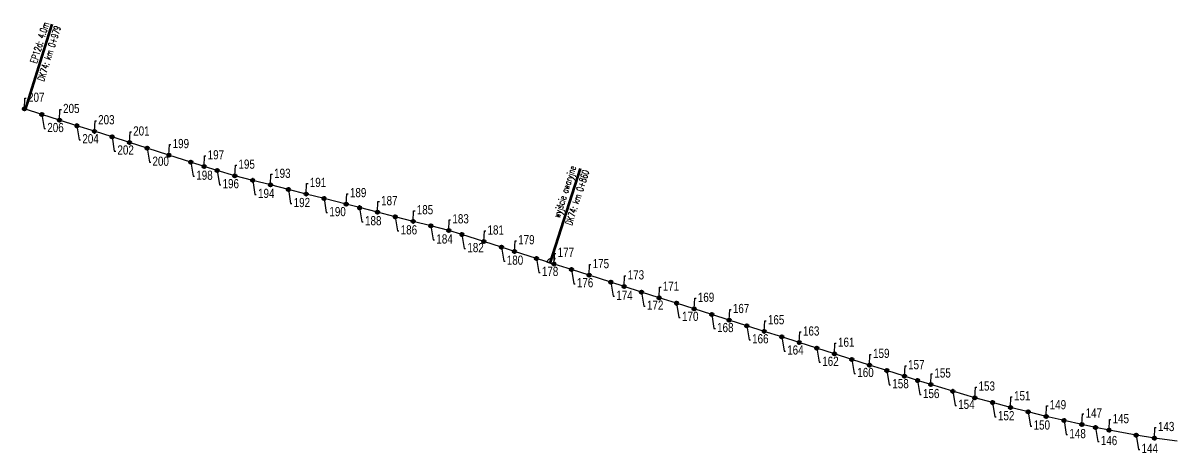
# Model space of a CAD drawing. Header units: metres. Extents: x 7402779 to 7405920, y 5696902 to 5712005.
# Drawn here: x 7404538.5 to 7404788.9, y 5698232.3 to 5698325.8 of the extents above; entities that cross this region are included whole.
import ezdxf

# ---------------------------------------------------------------- set-up
doc = ezdxf.new("R2010")
doc.units = ezdxf.units.M
for name, color, linetype in [('Drzwi ewakuacyjne', 100, 'Continuous'), ('Drzwi ewakuacyjne_opis', 7, 'Continuous'), ('Ekran_akustyczny', 100, 'Continuous'), ('Ekran_akustyczny_4m_opis', 7, 'Continuous'), ('Ekran_akustyczny_pale', 100, 'Continuous'), ('Ekran_akustyczny_pale_opis', 1, 'Continuous')]:
    doc.layers.add(name, color=color, linetype=linetype)
doc.styles.add('CDMSTYLE', font='CDMSIMPL', dxfattribs={"width": 0.8, "bigfont": 'CDMBIGPL'})
doc.styles.add('simplex 0.60', font='simplex.shx', dxfattribs={"width": 0.6})
doc.dimstyles.new('CDM-ME200MM', dxfattribs={"dimscale": 0.2, "dimtxt": 2.5, "dimasz": 1.5, "dimexe": 1.5, "dimexo": 5, "dimgap": 0.5, "dimtad": 1, "dimdec": 0, "dimlfac": 1000, "dimrnd": 1, "dimzin": 9, "dimtxsty": 'CDMSTYLE', "dimblk": 'OBLIQUE', "dimcen": 2.5, "dimdle": 1.5, "dimclrd": 9, "dimclre": 9, "dimadec": 1, "dimazin": 2, "dimtfac": 1, "dimtdec": 0, "dimtix": 1, "dimtmove": 2, "dimatfit": 3, "dimldrblk": 'NONE', "dimfxl": 1, "dimtvp": 1, "dimtolj": 1, "dimtzin": 0, "dimlwd": 25, "dimlwe": 25, "dimarcsym": 0})

# ---------------------------------------------------------------- blocks, each defined once
blk = doc.blocks.new('Wyjście awaryjne')
at = {"layer": 'Drzwi ewakuacyjne'}
blk.add_lwpolyline([(0, 0), (-1.4, 0, 0.414214), (0, -1.4)], format="xyb", close=True, dxfattribs=at)
blk = doc.blocks.new('_None')
blk = doc.blocks.new('_OBLIQUE')
at = {"color": 0, "linetype": 'ByBlock'}
blk.add_line((-0.5, -0.5), (0.5, 0.5), dxfattribs=at)

msp = doc.modelspace()

# ---------------------------------------------------------------- linework, layer by layer
at = {"layer": 'Drzwi ewakuacyjne_opis', "lineweight": 100}
msp.add_line((7404659.63, 5698294.2), (7404653.02, 5698273.58), dxfattribs=at)
at = {"layer": 'Ekran_akustyczny', "linetype": 'Continuous', "lineweight": -3}
msp.add_lwpolyline([(7404789.34, 5698234.87), (7404784.39, 5698235.51), (7404780.43, 5698236.13), (7404774.54, 5698237.23), (7404771.6, 5698237.83), (7404768.66, 5698238.46), (7404764.76, 5698239.34), (7404760.87, 5698240.25), (7404756.98, 5698241.21), (7404753.11, 5698242.2), (7404749.25, 5698243.24), (7404745.39, 5698244.31), (7404740.59, 5698245.71), (7404735.81, 5698247.16), (7404732.95, 5698248.06), (7404730.09, 5698248.98), (7404726.28, 5698250.2), (7404722.47, 5698251.42), (7404718.66, 5698252.64), (7404714.85, 5698253.86), (7404711.04, 5698255.08), (7404707.23, 5698256.3), (7404703.42, 5698257.53), (7404699.62, 5698258.75), (7404695.81, 5698259.97), (7404692, 5698261.19), (7404688.19, 5698262.41), (7404684.38, 5698263.63), (7404680.57, 5698264.85), (7404676.76, 5698266.07), (7404672.95, 5698267.29), (7404669.14, 5698268.52), (7404666.29, 5698269.43), (7404661.53, 5698270.96), (7404657.72, 5698272.18), (7404653.91, 5698273.4), (7404650.1, 5698274.62), (7404645.34, 5698276.15), (7404642.48, 5698277.06), (7404638.67, 5698278.29), (7404633.91, 5698279.81), (7404631.05, 5698280.7), (7404627.17, 5698281.69), (7404623.29, 5698282.68), (7404619.42, 5698283.67), (7404615.54, 5698284.66), (7404611.67, 5698285.66), (7404608.76, 5698286.4), (7404603.92, 5698287.64), (7404600.04, 5698288.63), (7404596.17, 5698289.62), (7404592.29, 5698290.61), (7404588.42, 5698291.6), (7404584.54, 5698292.59), (7404580.71, 5698293.72), (7404577.85, 5698294.63), (7404574.99, 5698295.55), (7404570.23, 5698297.08), (7404565.47, 5698298.6), (7404561.66, 5698299.82), (7404557.85, 5698301.04), (7404554.04, 5698302.27), (7404550.23, 5698303.49), (7404546.42, 5698304.71), (7404542.62, 5698305.93), (7404538.81, 5698307.15)], dxfattribs=at)
at = {"layer": 'Ekran_akustyczny_4m_opis', "lineweight": 100}
msp.add_line((7404544.8, 5698325.55), (7404539, 5698306.98), dxfattribs=at)
at = {"layer": 'Ekran_akustyczny_pale', "lineweight": 100}
for centre in [(7404538.81, 5698307.15), (7404542.62, 5698305.93), (7404546.42, 5698304.71), (7404550.23, 5698303.49), (7404554.04, 5698302.27), (7404557.85, 5698301.05), (7404561.66, 5698299.82), (7404565.47, 5698298.6), (7404570.23, 5698297.08), (7404574.99, 5698295.55), (7404577.85, 5698294.63), (7404580.71, 5698293.72), (7404584.54, 5698292.59), (7404588.42, 5698291.6), (7404592.29, 5698290.61), (7404596.17, 5698289.62), (7404600.04, 5698288.63), (7404603.92, 5698287.64), (7404608.76, 5698286.4), (7404611.67, 5698285.65), (7404615.54, 5698284.66), (7404619.42, 5698283.67), (7404623.3, 5698282.68), (7404627.17, 5698281.69), (7404631.05, 5698280.7), (7404633.91, 5698279.81), (7404638.67, 5698278.29), (7404642.48, 5698277.06), (7404645.34, 5698276.15), (7404650.1, 5698274.62), (7404653.91, 5698273.4), (7404657.72, 5698272.18), (7404661.53, 5698270.96), (7404666.29, 5698269.43), (7404669.14, 5698268.52), (7404672.95, 5698267.29), (7404676.76, 5698266.07), (7404680.57, 5698264.85), (7404684.38, 5698263.63), (7404688.19, 5698262.41), (7404692, 5698261.19), (7404695.81, 5698259.97), (7404699.62, 5698258.75), (7404703.43, 5698257.53), (7404707.23, 5698256.3), (7404711.04, 5698255.08), (7404714.85, 5698253.86), (7404718.66, 5698252.64), (7404722.47, 5698251.42), (7404726.28, 5698250.2), (7404730.09, 5698248.98), (7404732.95, 5698248.06), (7404735.81, 5698247.16), (7404740.59, 5698245.7), (7404745.39, 5698244.31), (7404749.25, 5698243.24), (7404753.11, 5698242.2), (7404756.98, 5698241.21), (7404760.87, 5698240.25), (7404764.76, 5698239.34), (7404768.66, 5698238.46), (7404771.6, 5698237.83), (7404774.54, 5698237.23), (7404780.43, 5698236.13), (7404784.39, 5698235.51)]:
    msp.add_circle(centre, 0.3, dxfattribs=at)

# ---------------------------------------------------------------- block references
at = {"layer": 'Drzwi ewakuacyjne', "lineweight": 100, "xscale": -1, "rotation": 162.2243611244977}
msp.add_blockref('Wyjście awaryjne', (7404653.69, 5698273.37), dxfattribs=at)

# ---------------------------------------------------------------- texts
at = {"layer": 'Drzwi ewakuacyjne_opis', "lineweight": 100, "char_height": 1.5, "attachment_point": 9, "rotation": 72.2244, "style": 'simplex 0.60'}
for s, insert in [('wyjście awaryjne', (7404659.22, 5698294.33)), ('DK74: km 0+860', (7404661.59, 5698293.57))]:
    msp.add_mtext(s, dxfattribs=dict(at, insert=insert))
at = {"layer": 'Ekran_akustyczny_4m_opis', "lineweight": 100, "char_height": 1.5, "attachment_point": 9, "rotation": 72.646, "style": 'simplex 0.60'}
for s, insert in [('EP12d: 4.0m', (7404544.21, 5698325.74)), ('DK74: km 0+979', (7404546.77, 5698324.94))]:
    msp.add_mtext(s, dxfattribs=dict(at, insert=insert))
at = {"layer": 'Ekran_akustyczny_pale_opis', "color": 1, "lineweight": 100, "char_height": 2, "attachment_point": 4, "style": 'CDMSTYLE'}
for s, insert in [('207', (7404539.59, 5698309.67)), ('205', (7404547.21, 5698307.23)), ('206', (7404543.78, 5698303.08)), ('203', (7404554.83, 5698304.78)), ('204', (7404551.4, 5698300.64)), ('201', (7404562.45, 5698302.34)), ('202', (7404559.02, 5698298.2)), ('199', (7404571.02, 5698299.59)), ('200', (7404566.64, 5698295.75)), ('197', (7404578.64, 5698297.15)), ('195', (7404585.33, 5698295.11)), ('198', (7404576.16, 5698292.7)), ('193', (7404593.08, 5698293.13)), ('196', (7404581.87, 5698290.87)), ('191', (7404600.83, 5698291.14)), ('194', (7404589.58, 5698288.75)), ('189', (7404609.55, 5698288.92)), ('192', (7404597.33, 5698286.77)), ('187', (7404616.33, 5698287.18)), ('185', (7404624.08, 5698285.2)), ('190', (7404605.09, 5698284.79)), ('188', (7404612.84, 5698282.81)), ('183', (7404631.83, 5698283.22)), ('186', (7404620.59, 5698280.82)), ('181', (7404639.46, 5698280.8)), ('184', (7404628.34, 5698278.84)), ('179', (7404646.12, 5698278.67)), ('182', (7404635.08, 5698276.96)), ('177', (7404654.69, 5698275.92)), ('180', (7404643.65, 5698274.22)), ('175', (7404662.31, 5698273.48)), ('178', (7404651.27, 5698271.77)), ('173', (7404669.93, 5698271.03)), ('176', (7404658.88, 5698269.33)), ('171', (7404677.55, 5698268.59)), ('174', (7404667.45, 5698266.58)), ('169', (7404685.17, 5698266.15)), ('172', (7404674.12, 5698264.45)), ('167', (7404692.78, 5698263.71)), ('170', (7404681.74, 5698262)), ('165', (7404700.4, 5698261.26)), ('168', (7404689.36, 5698259.56)), ('163', (7404708.02, 5698258.82)), ('166', (7404696.97, 5698257.12)), ('161', (7404715.64, 5698256.38)), ('164', (7404704.59, 5698254.68)), ('159', (7404723.26, 5698253.94)), ('162', (7404712.21, 5698252.23)), ('157', (7404730.87, 5698251.49)), ('160', (7404719.83, 5698249.79)), ('155', (7404736.59, 5698249.68)), ('158', (7404727.45, 5698247.35)), ('156', (7404734.11, 5698245.21)), ('153', (7404746.18, 5698246.83)), ('154', (7404741.76, 5698242.86)), ('151', (7404753.9, 5698244.72)), ('149', (7404761.65, 5698242.77)), ('152', (7404750.41, 5698240.39)), ('147', (7404769.45, 5698240.98)), ('150', (7404758.15, 5698238.36)), ('145', (7404775.32, 5698239.75)), ('143', (7404785.17, 5698238.03)), ('148', (7404765.93, 5698236.49)), ('146', (7404772.76, 5698234.98)), ('144', (7404781.6, 5698233.28))]:
    msp.add_mtext(s, dxfattribs=dict(at, insert=insert))

# ---------------------------------------------------------------- leaders
at = {"layer": 'Ekran_akustyczny_pale_opis', "color": 1, "lineweight": 100, "annotation_type": 0, "has_hookline": 1, "hookline_direction": 0}
for points, text_width in [([(7404538.81, 5698307.15), (7404538.91, 5698309.46), (7404539.21, 5698309.46)], 4.11), ([(7404546.42, 5698304.71), (7404546.53, 5698307.01), (7404546.83, 5698307.01)], 4.11), ([(7404542.62, 5698305.93), (7404543.1, 5698302.87), (7404543.4, 5698302.87)], 4.04), ([(7404554.04, 5698302.27), (7404554.15, 5698304.57), (7404554.45, 5698304.57)], 4.11), ([(7404550.23, 5698303.49), (7404550.72, 5698300.43), (7404551.02, 5698300.43)], 4.19), ([(7404557.85, 5698301.05), (7404558.34, 5698297.98), (7404558.64, 5698297.98)], 4.11), ([(7404561.66, 5698299.82), (7404561.77, 5698302.13), (7404562.07, 5698302.13)], 3.43), ([(7404565.47, 5698298.6), (7404565.96, 5698295.54), (7404566.26, 5698295.54)], 4.11), ([(7404570.23, 5698297.08), (7404570.34, 5698299.38), (7404570.64, 5698299.38)], 3.73), ([(7404577.85, 5698294.63), (7404577.96, 5698296.94), (7404578.26, 5698296.94)], 3.81), ([(7404574.99, 5698295.55), (7404575.48, 5698292.49), (7404575.78, 5698292.49)], 3.81), ([(7404580.71, 5698293.72), (7404581.19, 5698290.66), (7404581.49, 5698290.66)], 3.73), ([(7404584.54, 5698292.59), (7404584.65, 5698294.9), (7404584.95, 5698294.9)], 3.81), ([(7404588.42, 5698291.6), (7404588.91, 5698288.54), (7404589.21, 5698288.54)], 3.89), ([(7404592.29, 5698290.61), (7404592.4, 5698292.91), (7404592.7, 5698292.91)], 3.81), ([(7404596.17, 5698289.62), (7404596.66, 5698286.56), (7404596.96, 5698286.56)], 3.81), ([(7404600.04, 5698288.63), (7404600.15, 5698290.93), (7404600.45, 5698290.93)], 3.12), ([(7404608.76, 5698286.4), (7404608.87, 5698288.7), (7404609.17, 5698288.7)], 3.73), ([(7404603.92, 5698287.64), (7404604.41, 5698284.58), (7404604.71, 5698284.58)], 3.81), ([(7404615.54, 5698284.66), (7404615.65, 5698286.97), (7404615.95, 5698286.97)], 3.81), ([(7404611.67, 5698285.65), (7404612.16, 5698282.59), (7404612.46, 5698282.59)], 3.81), ([(7404619.42, 5698283.67), (7404619.91, 5698280.61), (7404620.21, 5698280.61)], 3.73), ([(7404623.3, 5698282.68), (7404623.4, 5698284.99), (7404623.7, 5698284.99)], 3.81), ([(7404627.17, 5698281.69), (7404627.66, 5698278.63), (7404627.96, 5698278.63)], 3.89), ([(7404631.05, 5698280.7), (7404631.15, 5698283.01), (7404631.45, 5698283.01)], 3.81), ([(7404633.91, 5698279.81), (7404634.4, 5698276.75), (7404634.7, 5698276.75)], 3.81), ([(7404638.67, 5698278.29), (7404638.78, 5698280.59), (7404639.08, 5698280.59)], 3.12), ([(7404642.48, 5698277.06), (7404642.97, 5698274), (7404643.27, 5698274)], 3.81), ([(7404645.34, 5698276.15), (7404645.44, 5698278.45), (7404645.74, 5698278.45)], 3.73), ([(7404650.1, 5698274.62), (7404650.59, 5698271.56), (7404650.89, 5698271.56)], 3.81), ([(7404653.91, 5698273.4), (7404654.01, 5698275.71), (7404654.31, 5698275.71)], 3.81), ([(7404657.72, 5698272.18), (7404658.21, 5698269.12), (7404658.51, 5698269.12)], 3.73), ([(7404661.53, 5698270.96), (7404661.63, 5698273.26), (7404661.93, 5698273.26)], 3.81), ([(7404666.29, 5698269.43), (7404666.78, 5698266.37), (7404667.08, 5698266.37)], 3.89), ([(7404669.14, 5698268.52), (7404669.25, 5698270.82), (7404669.55, 5698270.82)], 3.81), ([(7404672.95, 5698267.29), (7404673.44, 5698264.23), (7404673.74, 5698264.23)], 3.81), ([(7404676.76, 5698266.07), (7404676.87, 5698268.38), (7404677.17, 5698268.38)], 3.12), ([(7404680.57, 5698264.85), (7404681.06, 5698261.79), (7404681.36, 5698261.79)], 3.81), ([(7404684.38, 5698263.63), (7404684.49, 5698265.94), (7404684.79, 5698265.94)], 3.73), ([(7404692, 5698261.19), (7404692.11, 5698263.5), (7404692.41, 5698263.5)], 3.81), ([(7404688.19, 5698262.41), (7404688.68, 5698259.35), (7404688.98, 5698259.35)], 3.81), ([(7404699.62, 5698258.75), (7404699.72, 5698261.05), (7404700.02, 5698261.05)], 3.81), ([(7404695.81, 5698259.97), (7404696.3, 5698256.91), (7404696.6, 5698256.91)], 3.73), ([(7404707.23, 5698256.3), (7404707.34, 5698258.61), (7404707.64, 5698258.61)], 3.81), ([(7404703.43, 5698257.53), (7404703.91, 5698254.46), (7404704.21, 5698254.46)], 3.89), ([(7404714.85, 5698253.86), (7404714.96, 5698256.17), (7404715.26, 5698256.17)], 3.12), ([(7404711.04, 5698255.08), (7404711.53, 5698252.02), (7404711.83, 5698252.02)], 3.81), ([(7404722.47, 5698251.42), (7404722.58, 5698253.73), (7404722.88, 5698253.73)], 3.73), ([(7404718.66, 5698252.64), (7404719.15, 5698249.58), (7404719.45, 5698249.58)], 3.81), ([(7404730.09, 5698248.98), (7404730.2, 5698251.28), (7404730.5, 5698251.28)], 3.81), ([(7404726.28, 5698250.2), (7404726.77, 5698247.14), (7404727.07, 5698247.14)], 3.81), ([(7404735.81, 5698247.16), (7404735.91, 5698249.47), (7404736.21, 5698249.47)], 3.81), ([(7404732.95, 5698248.06), (7404733.43, 5698245), (7404733.73, 5698245)], 3.73), ([(7404745.39, 5698244.31), (7404745.5, 5698246.62), (7404745.8, 5698246.62)], 3.81), ([(7404740.59, 5698245.7), (7404741.08, 5698242.64), (7404741.38, 5698242.64)], 3.89), ([(7404753.11, 5698242.2), (7404753.22, 5698244.51), (7404753.52, 5698244.51)], 3.12), ([(7404749.25, 5698243.24), (7404749.73, 5698240.18), (7404750.03, 5698240.18)], 3.81), ([(7404756.98, 5698241.21), (7404757.47, 5698238.15), (7404757.77, 5698238.15)], 3.81), ([(7404760.87, 5698240.25), (7404760.98, 5698242.56), (7404761.28, 5698242.56)], 3.73), ([(7404764.76, 5698239.34), (7404765.25, 5698236.28), (7404765.55, 5698236.28)], 3.81), ([(7404768.66, 5698238.46), (7404768.77, 5698240.77), (7404769.07, 5698240.77)], 3.81), ([(7404774.54, 5698237.23), (7404774.64, 5698239.54), (7404774.94, 5698239.54)], 3.81), ([(7404771.6, 5698237.83), (7404772.08, 5698234.77), (7404772.38, 5698234.77)], 3.73), ([(7404780.43, 5698236.13), (7404780.92, 5698233.07), (7404781.22, 5698233.07)], 3.89), ([(7404784.39, 5698235.51), (7404784.49, 5698237.82), (7404784.79, 5698237.82)], 3.81)]:
    msp.add_leader(points, dimstyle='CDM-ME200MM', override={"dimtxt": 3.5, "dimgap": 0.5, "dimtad": 0, "dimzin": 0, "dimclrd": 1}, dxfattribs=dict(at, text_width=text_width))

doc.saveas('drawing.dxf')
